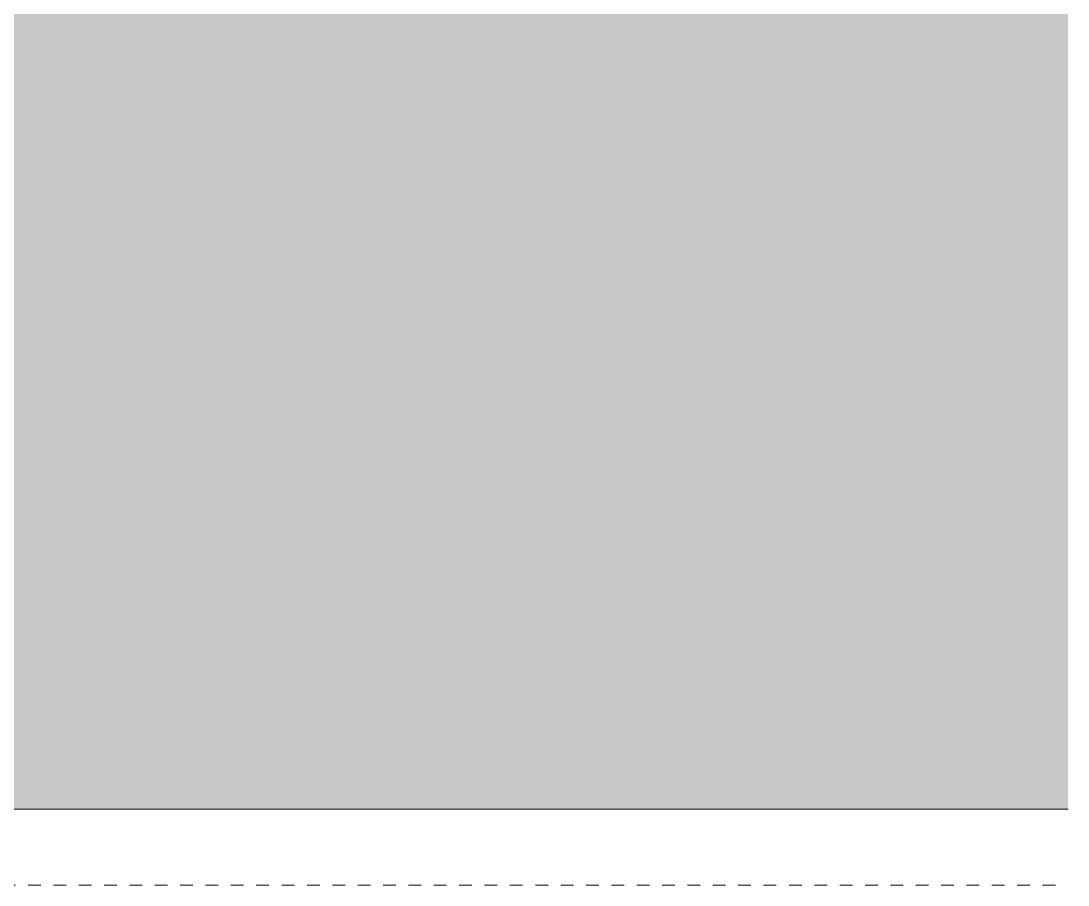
# Model space of a CAD drawing. Header units: inches. Extents: x -4169 to -1846, y 9706 to 12377.
# Drawn here: x -3498.24 to -3487.92, y 10567.19 to 10575.71 of the extents above; entities that cross this region are included whole.
import ezdxf

# ---------------------------------------------------------------- set-up
doc = ezdxf.new("R2010")
doc.units = ezdxf.units.IN
doc.header["$MEASUREMENT"] = 0
doc.linetypes.add('Dash', pattern=[0.25, 0.125, -0.125])
for name, color, linetype, lineweight in [('0-1', 7, 'Continuous', 5), ('0-2', 10, 'Continuous', 18), ('Q-CASE-1', 253, 'Continuous', 9), ('Q-CASE-3', 7, 'Continuous', 9), ('Q-CASE-4', 7, 'Dash', 9)]:
    doc.layers.add(name, color=color, linetype=linetype, lineweight=lineweight)

# ---------------------------------------------------------------- blocks, each defined once
blk = doc.blocks.new('300 Series Wall Hung Cabinet_301 - 15_-V24-ENLARGED RCP - 1ST FLOOR PLAN')
at = {"layer": 'Q-CASE-1'}
blk.add_hatch(color=256, dxfattribs=at).paths.add_polyline_path([(6.75, -5.283), (6.75, -0.188), (-6.75, -0.188), (-6.75, -12.438), (6.75, -12.438), (6.75, -10.214)], flags=0)
at = {"layer": 'Q-CASE-3'}
blk.add_line((6.75, -0.188), (6.75, -12.438), dxfattribs=at)
at = {"layer": 'Q-CASE-4'}
blk.add_line((7.5, -13.188), (7.5, -0.188), dxfattribs=at)
blk = doc.blocks.new('CTR - 1st Phase - Unit Layouts_rvt-1-ENLARGED RCP - 1ST FLOOR PLAN')
at = {"layer": '0-2', "rotation": 269.9999999999891}
blk.add_blockref('300 Series Wall Hung Cabinet_301 - 15_-V24-ENLARGED RCP - 1ST FLOOR PLAN', (-3487.736, 10574.689), dxfattribs=at)

msp = doc.modelspace()

# ---------------------------------------------------------------- block references
at = {"layer": '0-1'}
msp.add_blockref('CTR - 1st Phase - Unit Layouts_rvt-1-ENLARGED RCP - 1ST FLOOR PLAN', (0, 0), dxfattribs=at)

doc.saveas('drawing.dxf')
